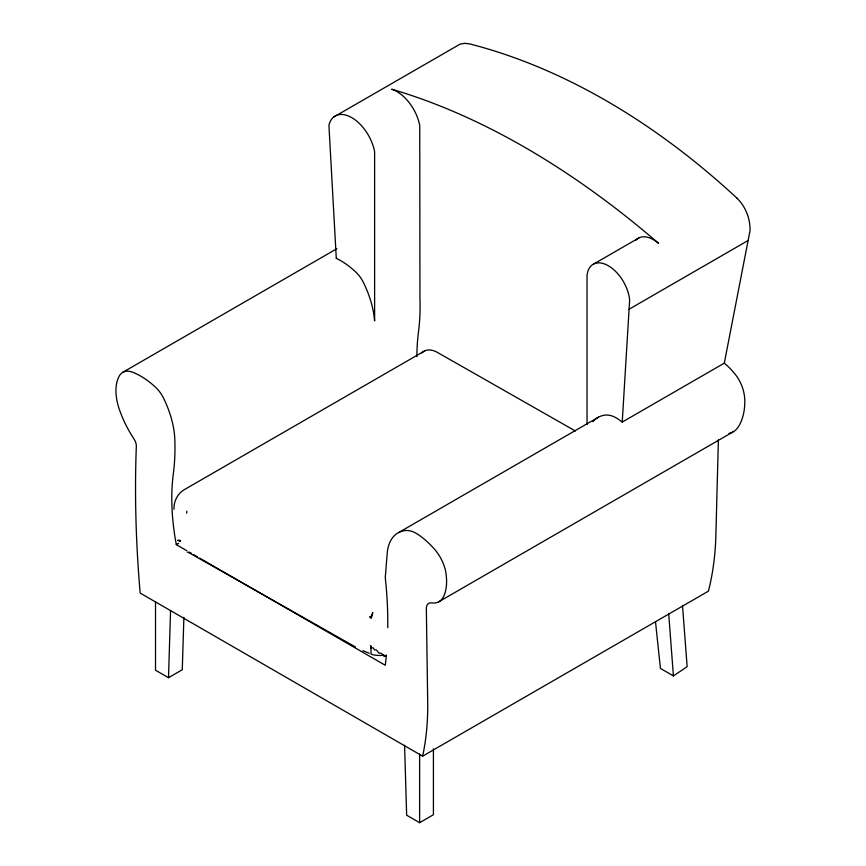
<?xml version="1.0" encoding="UTF-8"?>
<svg xmlns="http://www.w3.org/2000/svg" width="866" height="866" viewBox="0 0 866 866"><rect width="100%" height="100%" fill="white"/><g stroke="black" fill="none" stroke-linecap="round" stroke-linejoin="round"><path stroke-width="1.3" d="M718.39 439.928L715.944 532.893A301.953 182.607 62.5 0 1 708.41 591.175L422.64 756.159L140.162 593.069A1201.878 693.915 60 0 1 136.33 446.326A8.996 5.196 60 0 0 133.981 438.954A78.449 45.292 60 0 1 119.465 409.77A46.244 26.705 60 0 1 119.465 375.682A25.222 14.56 60 0 1 132.368 372.131A70.536 40.724 60 0 1 155.956 387.643A22.029 12.719 60 0 1 163.36 397.797A73.902 42.661 60 0 1 174.824 439.636A234.08 135.15 60 0 1 173.352 473.518A226.459 130.744 60 0 0 176.307 544.627L186.818 550.689M155.512 601.654L155.512 670.219L168.502 677.71L170.559 610.498M183.884 617.328L182.271 669.754L168.502 677.71M186.71 513.17L186.807 511.2M592.983 421.72A52.923 30.559 60 0 1 605.464 415.085A30.094 17.374 60 0 1 618.032 419.025A65.881 38.039 60 0 1 622.232 422.078L629.647 299.993A30.332 17.515 60 0 0 608.343 265.765A30.332 17.515 60 0 0 587.04 275.388L587.04 424.524M173.979 509.273C173.579 501.057 177.963 492.841 185.356 489.063L424.719 350.871M622.232 422.078L724.301 363.157L750.064 230.464C750.237 218.513 745.561 206.552 736.988 198.162M371.352 616.332L372.77 612.468L371.308 618.292L369.934 617.512C368.808 615.217 372.402 617.869 371.298 616.246M655.519 621.875L660.422 668.411L673.412 675.913L687.139 666.658L682.495 605.507M333.497 117.17L459.965 44.198L464.858 43.3L470.076 44.004A775.763 515.79 69 0 1 736.988 198.162M122.691 372.369L336.961 248.661M594.076 263.805L639.216 237.739M176.307 544.627L178.645 543.285M629.084 309.227L748.116 240.51M398.544 532.612L598.525 417.152M438.64 601.87L732.723 432.091M404.584 745.29L406.652 815.209L419.631 822.7L433.411 814.744L433.411 748.873M180.529 541.174L180.215 540.341L177.66 540.341M180.485 540.914L178.905 540.416M177.855 540.46L179.468 540.99M369.284 653.235L362.886 650.68M187.294 552.032L188.615 552.616M189.037 552.757L355.352 646.924M575.414 431.019L438.532 353.068A27.604 15.934 60 0 0 421.861 352.917M189.156 552.043L191.483 553.396M193.822 554.738L197.318 556.762M199.656 558.105L385.273 665.272A406.674 234.794 60 0 0 386.377 654.988M668.671 613.431L673.412 675.913M419.631 754.134L419.631 822.7M724.301 363.157A65.242 43.376 69 0 1 735.699 374.956A30.299 20.145 69 0 1 744.792 400.752A53.54 35.593 69 0 1 738.644 426.386A29.866 19.853 69 0 1 728.999 433.379M422.64 756.159A301.249 173.925 60 0 0 427.663 699.327L426.353 609.61A11.539 6.657 60 0 1 431.614 602.877A29.682 17.136 60 0 0 443.435 596.826A52.155 30.115 60 0 0 445.979 573.292A29.942 17.288 60 0 0 434.31 548.968A65.881 38.039 60 0 0 418.061 534.484A30.094 17.374 60 0 0 405.483 530.533A52.923 30.559 60 0 0 387.254 552.703L385.273 577.557A406.674 234.794 60 0 1 387.762 627.742M635.785 240.261A30.332 17.515 60 0 1 658.636 243.4A786.057 453.827 60 0 0 391.724 89.241A33.2 19.171 60 0 1 419.75 125.602L419.945 298.12A234.08 135.15 60 0 1 418.473 331.992A226.459 130.744 60 0 0 416.914 356.64M371.027 648.558L371.027 654.133A18.251 8.487 -8.2 0 0 383.627 655.281L383.909 656.309L386.117 656.092A17.829 13.943 87.3 0 1 381.008 653.202L378.972 653.18L376.439 649.976L374.339 649.836L373.398 647.941L371.33 647.692L370.648 645.646L371.027 648.558M336.289 258.349L328.928 125.289A33.2 19.171 60 0 1 351.769 117.635A33.2 19.171 60 0 1 374.61 151.669L374.61 320.896A73.902 42.661 60 0 0 363.341 282.338A22.029 12.719 60 0 0 355.926 272.184A70.536 40.724 60 0 0 336.289 258.349"/></g></svg>
